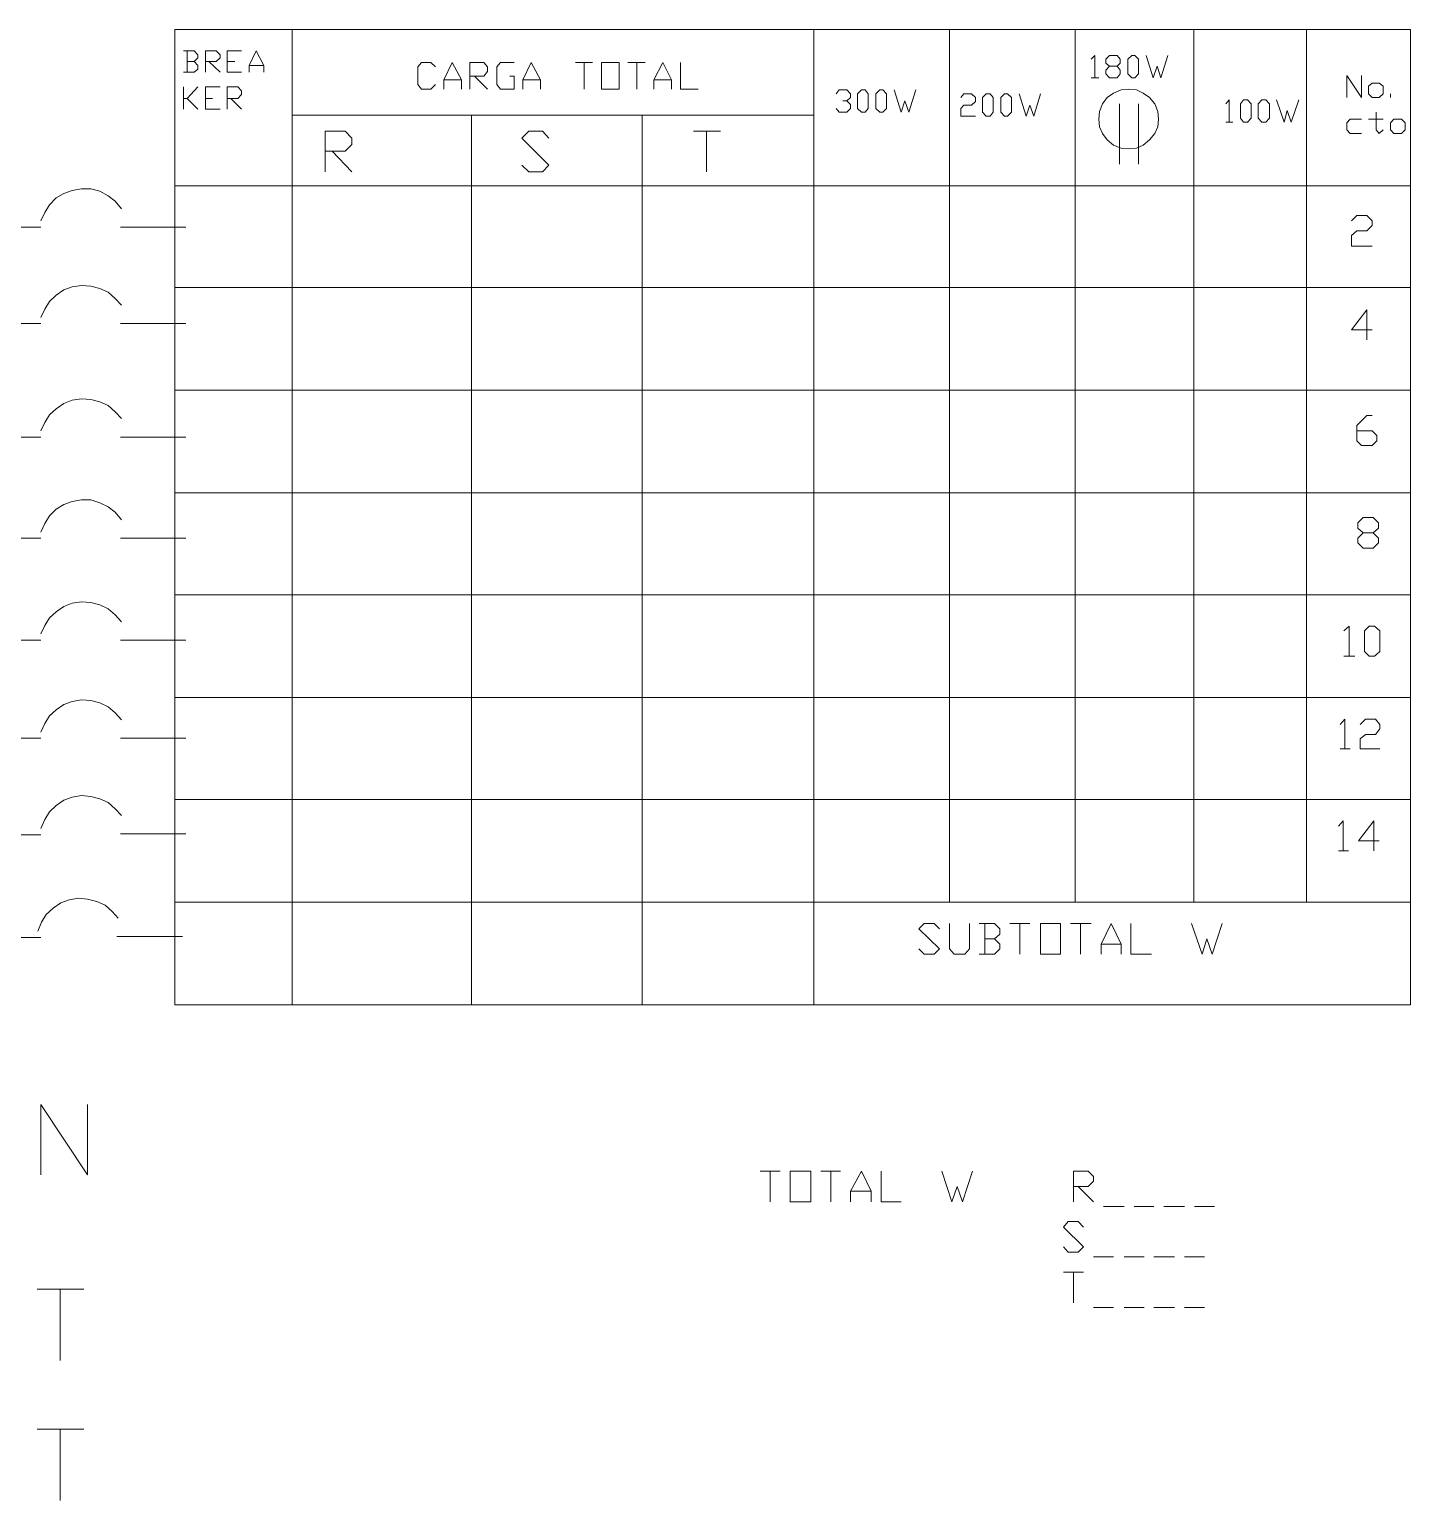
# Model space of a CAD drawing. Header units: millimetres. Extents: x 7 to 206, y 30 to 245.
# Drawn here: x 121.9 to 198.2, y 30 to 111.3 of the extents above; entities that cross this region are included whole.
import ezdxf

# ---------------------------------------------------------------- set-up
doc = ezdxf.new("R2010")
doc.units = ezdxf.units.MM
doc.header["$MEASUREMENT"] = 0
doc.layers.add('TABLA', color=7, linetype='CONTINUOUS')

msp = doc.modelspace()

# ---------------------------------------------------------------- linework, layer by layer
at = {"layer": 'TABLA', "color": 7, "linetype": 'Continuous', "lineweight": 18, "true_color": 0x000007}
for p, q in [((136.44, 111.294), (136.44, 57.404)), ((165.269, 111.294), (165.269, 57.404)), ((172.762, 111.294), (172.762, 63.077)), ((179.705, 111.294), (179.705, 63.077)), ((186.267, 111.294), (186.267, 63.077)), ((192.49, 111.294), (192.49, 63.077)), ((198.247, 111.294), (198.247, 63.077)), ((130.641, 110.109), (130.641, 108.924)), ((131.826, 109.516), (132.461, 108.924)), ((132.842, 109.516), (133.265, 109.516)), ((132.842, 108.924), (133.646, 108.924)), ((134.07, 109.305), (134.874, 109.305)), ((152.104, 109.474), (153.035, 109.474)), ((152.569, 109.474), (152.569, 107.992)), ((154.982, 109.474), (155.956, 109.474)), ((155.49, 109.474), (155.49, 107.992)), ((130.429, 106.892), (130.429, 108.119)), ((144.822, 108.5), (145.796, 108.5)), ((146.516, 108.712), (147.235, 107.992)), ((149.183, 108.5), (150.156, 108.5)), ((156.422, 108.5), (157.395, 108.5)), ((180.594, 108.627), (181.017, 108.627)), ((130.641, 107.484), (131.233, 106.892)), ((131.657, 107.484), (132.038, 107.484)), ((133.054, 107.484), (133.646, 106.892)), ((197.146, 107.527), (197.146, 107.738)), ((131.657, 106.892), (132.461, 106.892)), ((165.269, 106.553), (136.44, 106.553)), ((146.346, 106.553), (146.346, 57.404)), ((155.787, 106.553), (155.787, 57.404)), ((182.16, 107.188), (182.16, 103.844)), ((183.219, 107.188), (183.219, 103.844)), ((158.623, 105.664), (160.105, 105.664)), ((159.343, 105.664), (159.343, 103.42)), ((188.045, 106.172), (188.426, 106.172)), ((195.919, 106.341), (196.723, 106.341)), ((138.642, 104.563), (139.742, 103.42)), ((129.963, 102.658), (198.247, 102.658)), ((122.555, 100.372), (101.939, 100.372)), ((126.958, 100.372), (130.556, 100.372)), ((129.963, 97.028), (198.247, 97.028)), ((122.555, 95.038), (101.939, 95.038)), ((126.958, 95.038), (130.556, 95.038)), ((129.963, 91.355), (198.247, 91.355)), ((122.555, 88.773), (101.939, 88.773)), ((126.958, 88.773), (130.556, 88.773)), ((129.963, 85.683), (198.247, 85.683)), ((122.555, 83.185), (101.939, 83.185)), ((126.958, 83.185), (130.556, 83.185)), ((129.963, 80.052), (198.247, 80.052)), ((122.555, 77.555), (101.939, 77.555)), ((126.958, 77.555), (130.556, 77.555)), ((194.564, 76.666), (195.157, 76.666)), ((129.963, 74.38), (198.247, 74.38)), ((122.555, 72.136), (101.939, 72.136)), ((126.958, 72.136), (130.556, 72.136)), ((194.352, 71.543), (194.903, 71.543)), ((129.963, 68.749), (198.247, 68.749)), ((122.555, 66.802), (101.939, 66.802)), ((126.958, 66.844), (130.556, 66.844)), ((194.268, 65.913), (194.818, 65.913)), ((129.963, 63.077), (198.247, 63.077)), ((174.71, 61.891), (174.71, 60.198)), ((176.107, 61.891), (177.207, 61.891)), ((176.657, 61.891), (176.657, 60.198)), ((179.451, 61.891), (180.594, 61.891)), ((180.001, 61.891), (180.001, 60.198)), ((122.555, 61.129), (101.769, 61.129)), ((126.746, 61.172), (130.387, 61.172)), ((181.144, 60.748), (182.245, 60.748)), ((130.429, 57.404), (186.648, 57.404)), ((162.306, 48.218), (163.407, 48.218)), ((162.856, 48.218), (162.856, 46.524)), ((165.65, 48.218), (166.751, 48.218)), ((166.201, 48.218), (166.201, 46.524)), ((179.874, 47.371), (180.721, 46.524)), ((167.301, 47.117), (168.444, 47.117)), ((181.271, 46.27), (182.414, 46.27)), ((182.965, 46.27), (184.065, 46.27)), ((184.616, 46.27), (185.759, 46.27)), ((186.309, 46.27), (187.41, 46.27)), ((180.721, 43.476), (181.822, 43.476)), ((182.414, 43.476), (183.515, 43.476)), ((184.065, 43.476), (185.208, 43.476)), ((185.759, 43.476), (186.859, 43.476)), ((179.07, 42.63), (180.171, 42.63)), ((179.62, 42.63), (179.62, 40.936)), ((122.343, 41.698), (124.926, 41.698)), ((123.613, 41.698), (123.613, 37.761)), ((180.721, 40.682), (181.822, 40.682)), ((182.414, 40.682), (183.515, 40.682)), ((184.065, 40.682), (185.208, 40.682)), ((185.759, 40.682), (186.859, 40.682)), ((122.343, 33.951), (124.926, 33.951)), ((123.613, 33.951), (123.613, 30.014))]:
    msp.add_line(p, q, dxfattribs=at)
for points in [[(129.963, 57.404), (198.247, 57.404), (198.247, 111.294), (129.963, 111.294)], [(182.838, 108.627), (182.626, 108.839), (182.626, 109.643), (182.838, 109.855), (183.007, 109.855), (183.219, 109.643), (183.219, 108.839), (183.007, 108.627)], [(153.543, 107.992), (154.517, 107.992), (154.517, 109.474), (153.543, 109.474)], [(196.511, 107.527), (196.13, 107.527), (195.919, 107.738), (195.919, 108.162), (196.13, 108.331), (196.511, 108.331), (196.723, 108.162), (196.723, 107.738)], [(167.894, 106.722), (167.682, 106.934), (167.682, 107.738), (167.894, 107.95), (168.106, 107.95), (168.275, 107.738), (168.275, 106.934), (168.106, 106.722)], [(168.91, 106.722), (168.698, 106.934), (168.698, 107.738), (168.91, 107.95), (169.079, 107.95), (169.291, 107.738), (169.291, 106.934), (169.079, 106.722)], [(174.794, 106.511), (174.583, 106.722), (174.583, 107.527), (174.794, 107.738), (175.006, 107.738), (175.175, 107.527), (175.175, 106.722), (175.006, 106.511)], [(175.81, 106.511), (175.599, 106.722), (175.599, 107.527), (175.81, 107.738), (175.98, 107.738), (176.191, 107.527), (176.191, 106.722), (175.98, 106.511)], [(184.319, 106.341), (184.277, 106.765), (184.108, 107.188), (183.811, 107.527), (183.473, 107.781), (183.092, 107.95), (182.668, 107.992), (182.245, 107.95), (181.822, 107.781), (181.483, 107.527), (181.229, 107.188), (181.06, 106.765), (181.017, 106.341), (181.06, 105.918), (181.229, 105.537), (181.483, 105.198), (181.822, 104.902), (182.245, 104.733), (182.668, 104.69), (183.092, 104.733), (183.473, 104.902), (183.811, 105.198), (184.108, 105.537), (184.277, 105.918)], [(189.018, 106.172), (188.849, 106.384), (188.849, 107.188), (189.018, 107.4), (189.23, 107.4), (189.442, 107.188), (189.442, 106.384), (189.23, 106.172)], [(190.034, 106.172), (189.823, 106.384), (189.823, 107.188), (190.034, 107.4), (190.246, 107.4), (190.458, 107.188), (190.458, 106.384), (190.246, 106.172)], [(197.739, 105.537), (197.316, 105.537), (197.146, 105.749), (197.146, 106.13), (197.316, 106.341), (197.739, 106.341), (197.951, 106.13), (197.951, 105.749)], [(195.961, 76.666), (195.707, 76.92), (195.707, 78.063), (195.961, 78.317), (196.257, 78.317), (196.554, 78.063), (196.554, 76.92), (196.257, 76.666)], [(177.8, 60.198), (178.901, 60.198), (178.901, 61.891), (177.8, 61.891)], [(163.957, 46.524), (165.1, 46.524), (165.1, 48.218), (163.957, 48.218)]]:
    msp.add_lwpolyline(points, close=True, dxfattribs=at)
for points in [[(131.022, 109.516), (131.233, 109.728), (131.233, 109.897), (131.022, 110.109), (130.429, 110.109)], [(131.657, 108.924), (131.657, 110.109), (132.249, 110.109), (132.461, 109.897), (132.461, 109.728), (132.249, 109.516), (131.657, 109.516)], [(132.842, 108.924), (132.842, 110.109), (133.646, 110.109)], [(134.07, 108.924), (134.07, 109.305), (134.451, 110.109), (134.874, 109.305), (134.874, 108.924)], [(180.594, 109.643), (180.806, 109.855), (180.806, 108.627)], [(181.61, 108.627), (181.398, 108.839), (181.398, 109.051), (181.61, 109.262), (182.033, 109.262), (182.203, 109.432), (182.203, 109.643), (182.033, 109.855), (181.61, 109.855), (181.398, 109.643), (181.398, 109.432), (181.61, 109.262)], [(183.642, 109.855), (184.023, 108.627), (184.235, 109.262), (184.446, 108.627), (184.827, 109.855)], [(130.429, 108.924), (131.022, 108.924), (131.233, 109.093), (131.233, 109.305), (131.022, 109.516), (130.641, 109.516)], [(144.357, 108.246), (144.103, 107.992), (143.595, 107.992), (143.383, 108.246), (143.383, 109.22), (143.595, 109.474), (144.103, 109.474), (144.357, 109.22)], [(144.822, 107.992), (144.822, 108.5), (145.288, 109.474), (145.796, 108.5), (145.796, 107.992)], [(146.262, 107.992), (146.262, 109.474), (147.024, 109.474), (147.235, 109.22), (147.235, 108.966), (147.024, 108.712), (146.262, 108.712)], [(148.463, 108.712), (148.717, 108.712), (148.717, 107.992), (147.955, 107.992), (147.743, 108.246), (147.743, 109.22), (147.955, 109.474), (148.717, 109.474)], [(149.183, 107.992), (149.183, 108.5), (149.648, 109.474), (150.156, 108.5), (150.156, 107.992)], [(156.422, 107.992), (156.422, 108.5), (156.93, 109.474), (157.395, 108.5), (157.395, 107.992)], [(157.903, 109.474), (157.903, 107.992), (158.877, 107.992)], [(182.033, 109.262), (182.203, 109.051), (182.203, 108.839), (182.033, 108.627), (181.61, 108.627)], [(131.233, 108.119), (130.641, 107.484), (130.429, 107.484)], [(131.657, 106.892), (131.657, 108.119), (132.461, 108.119)], [(132.842, 106.892), (132.842, 108.119), (133.435, 108.119), (133.646, 107.908), (133.646, 107.696), (133.435, 107.484), (132.842, 107.484)], [(194.733, 107.527), (194.733, 108.754), (195.538, 107.527), (195.538, 108.754)], [(166.497, 107.738), (166.666, 107.95), (167.09, 107.95), (167.301, 107.738), (167.301, 107.527), (167.09, 107.357), (166.878, 107.357)], [(167.09, 107.357), (167.301, 107.146), (167.301, 106.934), (167.09, 106.722), (166.666, 106.722), (166.497, 106.934)], [(169.714, 107.95), (170.095, 106.722), (170.307, 107.357), (170.519, 106.722), (170.9, 107.95)], [(173.397, 107.527), (173.567, 107.738), (173.99, 107.738), (174.202, 107.527), (174.202, 107.315), (173.99, 107.103), (173.567, 107.103), (173.397, 106.934), (173.397, 106.511), (174.202, 106.511)], [(176.615, 107.738), (176.996, 106.511), (177.207, 107.103), (177.419, 106.511), (177.8, 107.738)], [(188.045, 107.188), (188.214, 107.4), (188.214, 106.172)], [(190.839, 107.4), (191.262, 106.172), (191.431, 106.807), (191.643, 106.172), (192.066, 107.4)], [(196.342, 106.722), (196.342, 105.749), (196.511, 105.537), (196.723, 105.749)], [(138.261, 103.42), (138.261, 105.664), (139.361, 105.664), (139.742, 105.283), (139.742, 104.944), (139.361, 104.563), (138.261, 104.563)], [(149.14, 103.801), (149.521, 103.42), (150.283, 103.42), (150.622, 103.801), (149.14, 105.283), (149.521, 105.664), (150.283, 105.664), (150.622, 105.283)], [(195.538, 106.341), (194.903, 106.341), (194.733, 106.13), (194.733, 105.749), (194.903, 105.537), (195.538, 105.537)], [(127, 101.388), (126.661, 101.812), (126.28, 102.108), (125.815, 102.362), (125.307, 102.489), (124.799, 102.489), (124.291, 102.404), (123.825, 102.235), (123.402, 101.981), (123.021, 101.6), (122.767, 101.177), (122.555, 100.711)], [(194.987, 100.711), (195.284, 101.007), (195.834, 101.007), (196.13, 100.711), (196.13, 100.457), (195.834, 100.161), (195.284, 100.161), (194.987, 99.907), (194.987, 99.314), (196.13, 99.314)], [(127, 96.054), (126.661, 96.435), (126.28, 96.774), (125.815, 96.986), (125.307, 97.113), (124.799, 97.155), (124.291, 97.07), (123.825, 96.901), (123.402, 96.605), (123.021, 96.266), (122.767, 95.843), (122.555, 95.377)], [(196.13, 94.7), (194.987, 94.7), (195.834, 95.8), (195.834, 94.149)], [(127, 89.789), (126.661, 90.17), (126.28, 90.509), (125.815, 90.72), (125.307, 90.847), (124.799, 90.89), (124.291, 90.805), (123.825, 90.636), (123.402, 90.339), (123.021, 90.001), (122.767, 89.577), (122.555, 89.112)], [(195.284, 89.112), (196.13, 89.112), (196.384, 88.858), (196.384, 88.561), (196.13, 88.307), (195.538, 88.307), (195.284, 88.561), (195.284, 89.408), (195.834, 89.958), (196.13, 89.958)], [(127, 84.201), (126.661, 84.624), (126.28, 84.921), (125.815, 85.132), (125.307, 85.302), (124.799, 85.302), (124.291, 85.217), (123.825, 85.048), (123.402, 84.794), (123.021, 84.413), (122.767, 83.989), (122.555, 83.524)], [(195.622, 82.635), (195.326, 82.931), (195.326, 83.185), (195.622, 83.481), (196.173, 83.481), (196.469, 83.735), (196.469, 84.032), (196.173, 84.328), (195.622, 84.328), (195.326, 84.032), (195.326, 83.735), (195.622, 83.481)], [(196.173, 83.481), (196.469, 83.185), (196.469, 82.931), (196.173, 82.635), (195.622, 82.635)], [(127, 78.571), (126.661, 78.952), (126.28, 79.29), (125.815, 79.502), (125.307, 79.629), (124.799, 79.671), (124.291, 79.587), (123.825, 79.417), (123.402, 79.121), (123.021, 78.782), (122.767, 78.359), (122.555, 77.893)], [(194.564, 78.063), (194.86, 78.317), (194.86, 76.666)], [(127, 73.152), (126.661, 73.533), (126.28, 73.872), (125.815, 74.083), (125.307, 74.21), (124.799, 74.253), (124.291, 74.168), (123.825, 73.999), (123.402, 73.702), (123.021, 73.364), (122.767, 72.94), (122.555, 72.475)], [(194.352, 72.898), (194.606, 73.194), (194.606, 71.543)], [(195.453, 72.898), (195.749, 73.194), (196.3, 73.194), (196.554, 72.898), (196.554, 72.644), (196.3, 72.348), (195.749, 72.348), (195.453, 72.094), (195.453, 71.543), (196.554, 71.543)], [(127, 67.86), (126.661, 68.241), (126.28, 68.58), (125.815, 68.792), (125.307, 68.919), (124.799, 68.961), (124.291, 68.876), (123.825, 68.707), (123.402, 68.411), (123.021, 68.072), (122.767, 67.649), (122.555, 67.141)], [(194.268, 67.268), (194.522, 67.564), (194.522, 65.913)], [(196.511, 66.463), (195.368, 66.463), (196.215, 67.564), (196.215, 65.913)], [(126.831, 62.188), (126.492, 62.569), (126.111, 62.907), (125.645, 63.119), (125.137, 63.246), (124.629, 63.288), (124.121, 63.204), (123.656, 63.034), (123.232, 62.738), (122.851, 62.399), (122.597, 61.976), (122.386, 61.468)], [(171.069, 60.494), (171.365, 60.198), (171.916, 60.198), (172.212, 60.494), (171.069, 61.595), (171.365, 61.891), (171.916, 61.891), (172.212, 61.595)], [(172.762, 61.891), (172.762, 60.494), (173.016, 60.198), (173.609, 60.198), (173.863, 60.494), (173.863, 61.891)], [(175.26, 61.045), (175.556, 61.299), (175.556, 61.595), (175.26, 61.891), (174.413, 61.891)], [(181.144, 60.198), (181.144, 60.748), (181.695, 61.891), (182.245, 60.748), (182.245, 60.198)], [(182.795, 61.891), (182.795, 60.198), (183.938, 60.198)], [(186.14, 61.891), (186.732, 60.198), (186.986, 61.045), (187.283, 60.198), (187.833, 61.891)], [(174.413, 60.198), (175.26, 60.198), (175.556, 60.494), (175.556, 60.748), (175.26, 61.045), (174.71, 61.045)], [(122.555, 48.006), (122.555, 51.901), (125.137, 48.006), (125.137, 51.901)], [(167.301, 46.524), (167.301, 47.117), (167.894, 48.218), (168.444, 47.117), (168.444, 46.524)], [(168.995, 48.218), (168.995, 46.524), (170.095, 46.524)], [(172.339, 48.218), (172.889, 46.524), (173.186, 47.371), (173.482, 46.524), (174.032, 48.218)], [(179.62, 46.524), (179.62, 48.218), (180.425, 48.218), (180.721, 47.921), (180.721, 47.667), (180.425, 47.371), (179.62, 47.371)], [(179.07, 44.027), (179.324, 43.73), (179.874, 43.73), (180.171, 44.027), (179.07, 45.127), (179.324, 45.424), (179.874, 45.424), (180.171, 45.127)]]:
    msp.add_lwpolyline(points, dxfattribs=at)

doc.saveas('drawing.dxf')
